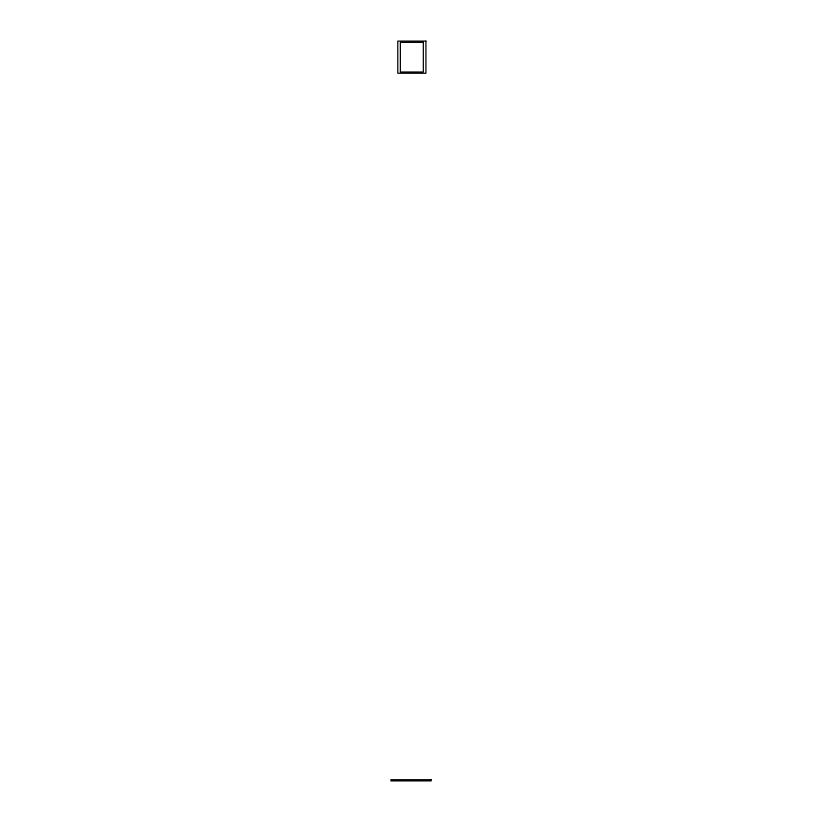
<?xml version="1.0" encoding="UTF-8"?>
<svg xmlns="http://www.w3.org/2000/svg" width="822" height="822" viewBox="0 0 822 822"><rect width="100%" height="100%" fill="white"/><g stroke="black" fill="none" stroke-linecap="round" stroke-linejoin="round"><path stroke-width="1.23" d="M425.919 41.1L397.776 41.1L397.776 73.261L425.919 73.261L425.919 41.1M423.34 42.364L400.365 42.364L400.365 72.007L423.34 72.007L423.34 42.364M431.108 779.688L390.892 779.688L390.892 780.9L431.108 780.9L431.108 779.688"/></g></svg>
